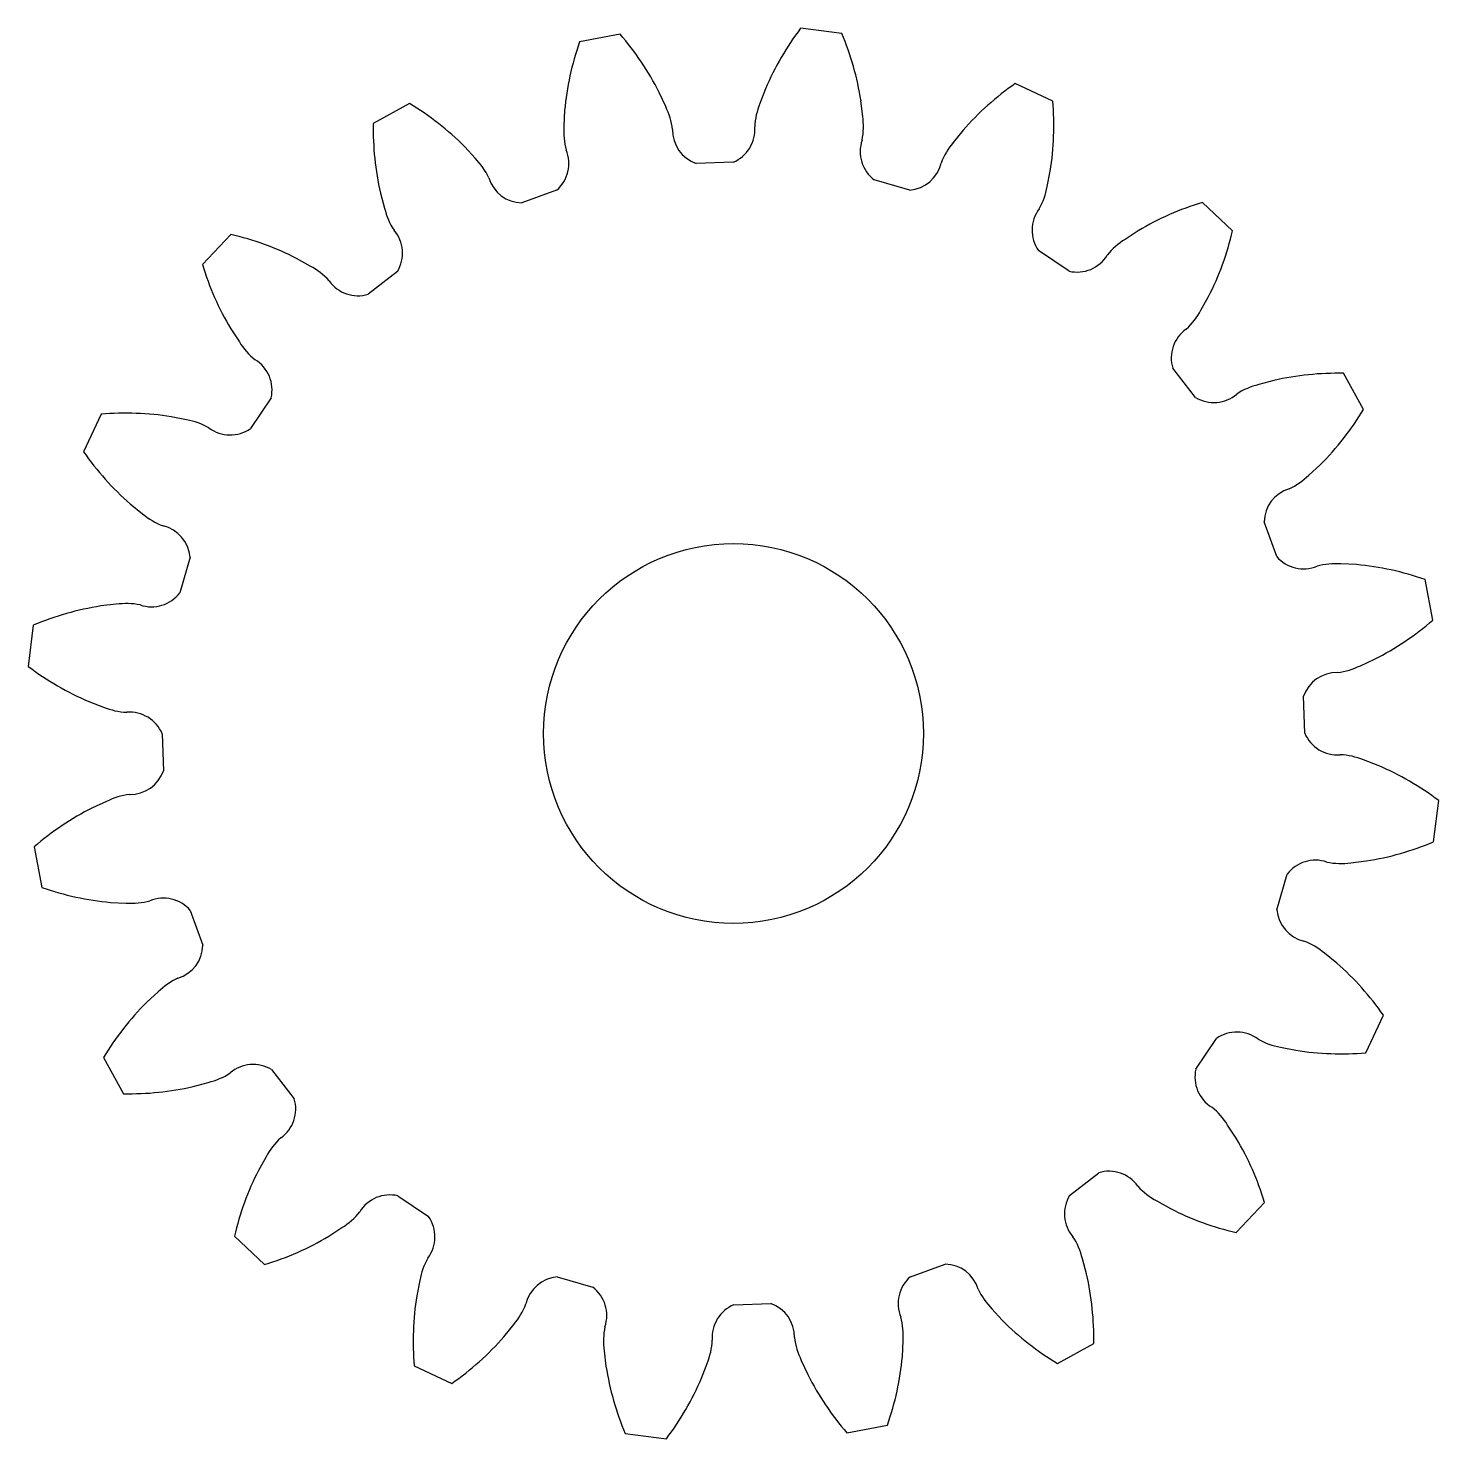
# Model space of a CAD drawing. Header units: inches. Extents: x 161 to 303, y 429 to 495.
# Drawn here: x 160.7 to 226, y 429.5 to 494.9 of the extents above; entities that cross this region are included whole.
import ezdxf

# ---------------------------------------------------------------- set-up
doc = ezdxf.new("R2010")
doc.units = ezdxf.units.IN
doc.header["$MEASUREMENT"] = 0

# ---------------------------------------------------------------- blocks, each defined once
blk = doc.blocks.new('block 2')
at = {"color": 7, "lineweight": 25, "true_color": 0xffffff}
blk.add_open_spline([(202.148, 462.174), (202.148, 467.036), (198.207, 470.978), (193.345, 470.978), (188.483, 470.978), (184.542, 467.036), (184.542, 462.174), (184.542, 457.312), (188.483, 453.371), (193.345, 453.371), (198.207, 453.371), (202.148, 457.312), (202.148, 462.174), (202.148, 462.174), (202.148, 462.174), (202.148, 462.174)], degree=3, knots=[0, 0, 0, 0, 1, 1, 1, 2, 2, 2, 3, 3, 3, 4, 4, 4, 5, 5, 5, 5], dxfattribs=at)
blk = doc.blocks.new('block 3')
at = {"color": 7, "lineweight": 25, "true_color": 0xffffff}
blk.add_lwpolyline([(201.512, 487.362), (199.868, 487.837)], dxfattribs=at)
blk = doc.blocks.new('block 4')
at = {"color": 7, "lineweight": 25, "true_color": 0xffffff}
blk.add_open_spline([(199.305, 489.673), (199.075, 489.004), (199.302, 488.262), (199.868, 487.837)], degree=3, dxfattribs=at)
blk = doc.blocks.new('block 5')
at = {"color": 7, "lineweight": 25, "true_color": 0xffffff}
blk.add_open_spline([(199.305, 489.673), (199.379, 490.038), (199.389, 490.412), (199.333, 490.78)], degree=3, dxfattribs=at)
blk = doc.blocks.new('block 6')
at = {"color": 7, "lineweight": 25, "true_color": 0xffffff}
blk.add_lwpolyline([(199.333, 490.78), (199.254, 491.5)], dxfattribs=at)
blk = doc.blocks.new('block 7')
at = {"color": 7, "lineweight": 25, "true_color": 0xffffff}
blk.add_open_spline([(199.255, 491.5), (199.083, 492.574), (198.784, 493.624), (198.362, 494.627)], degree=3, dxfattribs=at)
blk = doc.blocks.new('block 8')
at = {"color": 7, "lineweight": 25, "true_color": 0xffffff}
blk.add_lwpolyline([(198.362, 494.627), (196.458, 494.865)], dxfattribs=at)
blk = doc.blocks.new('block 9')
at = {"color": 7, "lineweight": 25, "true_color": 0xffffff}
blk.add_open_spline([(196.458, 494.865), (195.803, 493.996), (195.254, 493.052), (194.824, 492.053)], degree=3, dxfattribs=at)
blk = doc.blocks.new('block 10')
at = {"color": 7, "lineweight": 25, "true_color": 0xffffff}
blk.add_lwpolyline([(194.824, 492.053), (194.571, 491.374)], dxfattribs=at)
blk = doc.blocks.new('block 11')
at = {"color": 7, "lineweight": 25, "true_color": 0xffffff}
blk.add_open_spline([(194.571, 491.374), (194.427, 491.031), (194.344, 490.666), (194.327, 490.295)], degree=3, dxfattribs=at)
blk = doc.blocks.new('block 12')
at = {"color": 7, "lineweight": 25, "true_color": 0xffffff}
blk.add_open_spline([(193.329, 488.653), (193.982, 488.926), (194.385, 489.589), (194.327, 490.295)], degree=3, dxfattribs=at)
blk = doc.blocks.new('block 13')
at = {"color": 7, "lineweight": 25, "true_color": 0xffffff}
blk.add_lwpolyline([(193.329, 488.653), (191.619, 488.597)], dxfattribs=at)
blk = doc.blocks.new('block 14')
at = {"color": 7, "lineweight": 25, "true_color": 0xffffff}
blk.add_open_spline([(190.515, 490.169), (190.503, 489.461), (190.949, 488.827), (191.619, 488.597)], degree=3, dxfattribs=at)
blk = doc.blocks.new('block 15')
at = {"color": 7, "lineweight": 25, "true_color": 0xffffff}
blk.add_open_spline([(190.515, 490.169), (190.474, 490.539), (190.368, 490.898), (190.201, 491.23)], degree=3, dxfattribs=at)
blk = doc.blocks.new('block 16')
at = {"color": 7, "lineweight": 25, "true_color": 0xffffff}
blk.add_lwpolyline([(190.201, 491.23), (189.903, 491.891)], dxfattribs=at)
blk = doc.blocks.new('block 17')
at = {"color": 7, "lineweight": 25, "true_color": 0xffffff}
blk.add_open_spline([(189.903, 491.891), (189.408, 492.859), (188.799, 493.765), (188.088, 494.589)], degree=3, dxfattribs=at)
blk = doc.blocks.new('block 18')
at = {"color": 7, "lineweight": 25, "true_color": 0xffffff}
blk.add_lwpolyline([(188.088, 494.589), (186.204, 494.227)], dxfattribs=at)
blk = doc.blocks.new('block 19')
at = {"color": 7, "lineweight": 25, "true_color": 0xffffff}
blk.add_open_spline([(186.204, 494.227), (185.849, 493.198), (185.619, 492.131), (185.519, 491.047)], degree=3, dxfattribs=at)
blk = doc.blocks.new('block 20')
at = {"color": 7, "lineweight": 25, "true_color": 0xffffff}
blk.add_lwpolyline([(185.519, 491.047), (185.487, 490.324)], dxfattribs=at)
blk = doc.blocks.new('block 21')
at = {"color": 7, "lineweight": 25, "true_color": 0xffffff}
blk.add_open_spline([(185.487, 490.324), (185.457, 489.954), (185.491, 489.581), (185.589, 489.222)], degree=3, dxfattribs=at)
blk = doc.blocks.new('block 22')
at = {"color": 7, "lineweight": 25, "true_color": 0xffffff}
blk.add_open_spline([(185.147, 487.353), (185.684, 487.814), (185.862, 488.569), (185.589, 489.222)], degree=3, dxfattribs=at)
blk = doc.blocks.new('block 23')
at = {"color": 7, "lineweight": 25, "true_color": 0xffffff}
blk.add_lwpolyline([(185.147, 487.353), (183.538, 486.771)], dxfattribs=at)
blk = doc.blocks.new('block 24')
at = {"color": 7, "lineweight": 25, "true_color": 0xffffff}
blk.add_open_spline([(182.003, 487.924), (182.21, 487.248), (182.831, 486.782), (183.538, 486.771)], degree=3, dxfattribs=at)
blk = doc.blocks.new('block 25')
at = {"color": 7, "lineweight": 25, "true_color": 0xffffff}
blk.add_open_spline([(182.003, 487.924), (181.85, 488.263), (181.637, 488.572), (181.376, 488.836)], degree=3, dxfattribs=at)
blk = doc.blocks.new('block 26')
at = {"color": 7, "lineweight": 25, "true_color": 0xffffff}
blk.add_lwpolyline([(181.376, 488.836), (180.889, 489.373)], dxfattribs=at)
blk = doc.blocks.new('block 27')
at = {"color": 7, "lineweight": 25, "true_color": 0xffffff}
blk.add_open_spline([(180.889, 489.373), (180.119, 490.141), (179.259, 490.814), (178.329, 491.378)], degree=3, dxfattribs=at)
blk = doc.blocks.new('block 28')
at = {"color": 7, "lineweight": 25, "true_color": 0xffffff}
blk.add_lwpolyline([(178.329, 491.378), (176.648, 490.451)], dxfattribs=at)
blk = doc.blocks.new('block 29')
at = {"color": 7, "lineweight": 25, "true_color": 0xffffff}
blk.add_open_spline([(176.648, 490.451), (176.629, 489.363), (176.74, 488.277), (176.979, 487.216)], degree=3, dxfattribs=at)
blk = doc.blocks.new('block 30')
at = {"color": 7, "lineweight": 25, "true_color": 0xffffff}
blk.add_lwpolyline([(176.979, 487.216), (177.173, 486.518)], dxfattribs=at)
blk = doc.blocks.new('block 31')
at = {"color": 7, "lineweight": 25, "true_color": 0xffffff}
blk.add_open_spline([(177.173, 486.518), (177.258, 486.156), (177.406, 485.812), (177.61, 485.501)], degree=3, dxfattribs=at)
blk = doc.blocks.new('block 32')
at = {"color": 7, "lineweight": 25, "true_color": 0xffffff}
blk.add_open_spline([(177.768, 483.587), (178.136, 484.192), (178.072, 484.965), (177.61, 485.501)], degree=3, dxfattribs=at)
blk = doc.blocks.new('block 33')
at = {"color": 7, "lineweight": 25, "true_color": 0xffffff}
blk.add_lwpolyline([(177.768, 483.587), (176.417, 482.536)], dxfattribs=at)
blk = doc.blocks.new('block 34')
at = {"color": 7, "lineweight": 25, "true_color": 0xffffff}
blk.add_open_spline([(174.601, 483.159), (175.007, 482.58), (175.741, 482.328), (176.417, 482.536)], degree=3, dxfattribs=at)
blk = doc.blocks.new('block 35')
at = {"color": 7, "lineweight": 25, "true_color": 0xffffff}
blk.add_open_spline([(174.601, 483.159), (174.35, 483.434), (174.052, 483.662), (173.723, 483.833)], degree=3, dxfattribs=at)
blk = doc.blocks.new('block 36')
at = {"color": 7, "lineweight": 25, "true_color": 0xffffff}
blk.add_lwpolyline([(173.723, 483.833), (173.094, 484.192)], dxfattribs=at)
blk = doc.blocks.new('block 37')
at = {"color": 7, "lineweight": 25, "true_color": 0xffffff}
blk.add_open_spline([(173.094, 484.192), (172.124, 484.685), (171.099, 485.06), (170.04, 485.309)], degree=3, dxfattribs=at)
blk = doc.blocks.new('block 38')
at = {"color": 7, "lineweight": 25, "true_color": 0xffffff}
blk.add_lwpolyline([(170.04, 485.309), (168.728, 483.907)], dxfattribs=at)
blk = doc.blocks.new('block 39')
at = {"color": 7, "lineweight": 25, "true_color": 0xffffff}
blk.add_open_spline([(168.728, 483.907), (169.045, 482.867), (169.487, 481.868), (170.042, 480.933)], degree=3, dxfattribs=at)
blk = doc.blocks.new('block 40')
at = {"color": 7, "lineweight": 25, "true_color": 0xffffff}
blk.add_lwpolyline([(170.042, 480.933), (170.442, 480.329)], dxfattribs=at)
blk = doc.blocks.new('block 41')
at = {"color": 7, "lineweight": 25, "true_color": 0xffffff}
blk.add_open_spline([(170.442, 480.329), (170.635, 480.012), (170.882, 479.73), (171.172, 479.498)], degree=3, dxfattribs=at)
blk = doc.blocks.new('block 42')
at = {"color": 7, "lineweight": 25, "true_color": 0xffffff}
blk.add_open_spline([(171.914, 477.725), (172.077, 478.414), (171.777, 479.13), (171.172, 479.498)], degree=3, dxfattribs=at)
blk = doc.blocks.new('block 43')
at = {"color": 7, "lineweight": 25, "true_color": 0xffffff}
blk.add_lwpolyline([(171.914, 477.725), (170.954, 476.309)], dxfattribs=at)
blk = doc.blocks.new('block 44')
at = {"color": 7, "lineweight": 25, "true_color": 0xffffff}
blk.add_open_spline([(169.033, 476.34), (169.599, 475.915), (170.375, 475.902), (170.954, 476.309)], degree=3, dxfattribs=at)
blk = doc.blocks.new('block 45')
at = {"color": 7, "lineweight": 25, "true_color": 0xffffff}
blk.add_open_spline([(169.033, 476.34), (168.71, 476.523), (168.357, 476.648), (167.99, 476.709)], degree=3, dxfattribs=at)
blk = doc.blocks.new('block 46')
at = {"color": 7, "lineweight": 25, "true_color": 0xffffff}
blk.add_lwpolyline([(167.99, 476.709), (167.281, 476.857)], dxfattribs=at)
blk = doc.blocks.new('block 47')
at = {"color": 7, "lineweight": 25, "true_color": 0xffffff}
blk.add_open_spline([(167.281, 476.857), (166.206, 477.025), (165.115, 477.065), (164.031, 476.975)], degree=3, dxfattribs=at)
blk = doc.blocks.new('block 48')
at = {"color": 7, "lineweight": 25, "true_color": 0xffffff}
blk.add_lwpolyline([(164.031, 476.975), (163.216, 475.236)], dxfattribs=at)
blk = doc.blocks.new('block 49')
at = {"color": 7, "lineweight": 25, "true_color": 0xffffff}
blk.add_open_spline([(163.216, 475.236), (163.84, 474.345), (164.568, 473.532), (165.386, 472.814)], degree=3, dxfattribs=at)
blk = doc.blocks.new('block 50')
at = {"color": 7, "lineweight": 25, "true_color": 0xffffff}
blk.add_lwpolyline([(165.386, 472.814), (165.953, 472.363)], dxfattribs=at)
blk = doc.blocks.new('block 51')
at = {"color": 7, "lineweight": 25, "true_color": 0xffffff}
blk.add_open_spline([(165.953, 472.363), (166.235, 472.121), (166.557, 471.93), (166.904, 471.798)], degree=3, dxfattribs=at)
blk = doc.blocks.new('block 52')
at = {"color": 7, "lineweight": 25, "true_color": 0xffffff}
blk.add_open_spline([(168.157, 470.341), (168.099, 471.047), (167.593, 471.635), (166.904, 471.798)], degree=3, dxfattribs=at)
blk = doc.blocks.new('block 53')
at = {"color": 7, "lineweight": 25, "true_color": 0xffffff}
blk.add_lwpolyline([(168.157, 470.341), (167.682, 468.698)], dxfattribs=at)
blk = doc.blocks.new('block 54')
at = {"color": 7, "lineweight": 25, "true_color": 0xffffff}
blk.add_open_spline([(165.846, 468.134), (166.515, 467.904), (167.257, 468.132), (167.682, 468.698)], degree=3, dxfattribs=at)
blk = doc.blocks.new('block 55')
at = {"color": 7, "lineweight": 25, "true_color": 0xffffff}
blk.add_open_spline([(165.846, 468.134), (165.481, 468.208), (165.107, 468.218), (164.739, 468.163)], degree=3, dxfattribs=at)
blk = doc.blocks.new('block 56')
at = {"color": 7, "lineweight": 25, "true_color": 0xffffff}
blk.add_lwpolyline([(164.739, 468.163), (164.02, 468.084)], dxfattribs=at)
blk = doc.blocks.new('block 57')
at = {"color": 7, "lineweight": 25, "true_color": 0xffffff}
blk.add_open_spline([(164.02, 468.084), (162.945, 467.913), (161.896, 467.613), (160.892, 467.191)], degree=3, dxfattribs=at)
blk = doc.blocks.new('block 58')
at = {"color": 7, "lineweight": 25, "true_color": 0xffffff}
blk.add_lwpolyline([(160.892, 467.191), (160.655, 465.287)], dxfattribs=at)
blk = doc.blocks.new('block 59')
at = {"color": 7, "lineweight": 25, "true_color": 0xffffff}
blk.add_open_spline([(160.655, 465.287), (161.523, 464.632), (162.467, 464.083), (163.466, 463.653)], degree=3, dxfattribs=at)
blk = doc.blocks.new('block 60')
at = {"color": 7, "lineweight": 25, "true_color": 0xffffff}
blk.add_lwpolyline([(163.466, 463.653), (164.145, 463.4)], dxfattribs=at)
blk = doc.blocks.new('block 61')
at = {"color": 7, "lineweight": 25, "true_color": 0xffffff}
blk.add_open_spline([(164.145, 463.4), (164.488, 463.256), (164.853, 463.173), (165.225, 463.156)], degree=3, dxfattribs=at)
blk = doc.blocks.new('block 62')
at = {"color": 7, "lineweight": 25, "true_color": 0xffffff}
blk.add_open_spline([(166.866, 462.158), (166.593, 462.812), (165.93, 463.214), (165.225, 463.156)], degree=3, dxfattribs=at)
blk = doc.blocks.new('block 63')
at = {"color": 7, "lineweight": 25, "true_color": 0xffffff}
blk.add_lwpolyline([(166.866, 462.158), (166.922, 460.448)], dxfattribs=at)
blk = doc.blocks.new('block 64')
at = {"color": 7, "lineweight": 25, "true_color": 0xffffff}
blk.add_open_spline([(165.35, 459.344), (166.058, 459.333), (166.692, 459.778), (166.922, 460.448)], degree=3, dxfattribs=at)
blk = doc.blocks.new('block 65')
at = {"color": 7, "lineweight": 25, "true_color": 0xffffff}
blk.add_open_spline([(165.35, 459.344), (164.98, 459.303), (164.622, 459.196), (164.289, 459.03)], degree=3, dxfattribs=at)
blk = doc.blocks.new('block 66')
at = {"color": 7, "lineweight": 25, "true_color": 0xffffff}
blk.add_lwpolyline([(164.289, 459.03), (163.628, 458.732)], dxfattribs=at)
blk = doc.blocks.new('block 67')
at = {"color": 7, "lineweight": 25, "true_color": 0xffffff}
blk.add_open_spline([(163.628, 458.732), (162.66, 458.238), (161.754, 457.628), (160.93, 456.917)], degree=3, dxfattribs=at)
blk = doc.blocks.new('block 68')
at = {"color": 7, "lineweight": 25, "true_color": 0xffffff}
blk.add_lwpolyline([(160.93, 456.917), (161.292, 455.033)], dxfattribs=at)
blk = doc.blocks.new('block 69')
at = {"color": 7, "lineweight": 25, "true_color": 0xffffff}
blk.add_open_spline([(161.292, 455.033), (162.321, 454.678), (163.389, 454.448), (164.472, 454.348)], degree=3, dxfattribs=at)
blk = doc.blocks.new('block 70')
at = {"color": 7, "lineweight": 25, "true_color": 0xffffff}
blk.add_lwpolyline([(164.472, 454.348), (165.195, 454.317)], dxfattribs=at)
blk = doc.blocks.new('block 71')
at = {"color": 7, "lineweight": 25, "true_color": 0xffffff}
blk.add_open_spline([(165.195, 454.317), (165.566, 454.286), (165.938, 454.32), (166.297, 454.418)], degree=3, dxfattribs=at)
blk = doc.blocks.new('block 72')
at = {"color": 7, "lineweight": 25, "true_color": 0xffffff}
blk.add_open_spline([(168.167, 453.977), (167.705, 454.513), (166.95, 454.692), (166.297, 454.418)], degree=3, dxfattribs=at)
blk = doc.blocks.new('block 73')
at = {"color": 7, "lineweight": 25, "true_color": 0xffffff}
blk.add_lwpolyline([(168.167, 453.977), (168.749, 452.368)], dxfattribs=at)
blk = doc.blocks.new('block 74')
at = {"color": 7, "lineweight": 25, "true_color": 0xffffff}
blk.add_open_spline([(167.595, 450.832), (168.271, 451.04), (168.737, 451.66), (168.749, 452.368)], degree=3, dxfattribs=at)
blk = doc.blocks.new('block 75')
at = {"color": 7, "lineweight": 25, "true_color": 0xffffff}
blk.add_open_spline([(167.595, 450.832), (167.256, 450.678), (166.947, 450.466), (166.683, 450.205)], degree=3, dxfattribs=at)
blk = doc.blocks.new('block 76')
at = {"color": 7, "lineweight": 25, "true_color": 0xffffff}
blk.add_lwpolyline([(166.683, 450.205), (166.146, 449.718)], dxfattribs=at)
blk = doc.blocks.new('block 77')
at = {"color": 7, "lineweight": 25, "true_color": 0xffffff}
blk.add_open_spline([(166.146, 449.718), (165.378, 448.948), (164.705, 448.088), (164.141, 447.158)], degree=3, dxfattribs=at)
blk = doc.blocks.new('block 78')
at = {"color": 7, "lineweight": 25, "true_color": 0xffffff}
blk.add_lwpolyline([(164.141, 447.158), (165.068, 445.478)], dxfattribs=at)
blk = doc.blocks.new('block 79')
at = {"color": 7, "lineweight": 25, "true_color": 0xffffff}
blk.add_open_spline([(165.068, 445.478), (166.156, 445.458), (167.242, 445.569), (168.303, 445.809)], degree=3, dxfattribs=at)
blk = doc.blocks.new('block 80')
at = {"color": 7, "lineweight": 25, "true_color": 0xffffff}
blk.add_lwpolyline([(168.303, 445.809), (169.001, 446.002)], dxfattribs=at)
blk = doc.blocks.new('block 81')
at = {"color": 7, "lineweight": 25, "true_color": 0xffffff}
blk.add_open_spline([(169.001, 446.002), (169.363, 446.087), (169.707, 446.235), (170.018, 446.44)], degree=3, dxfattribs=at)
blk = doc.blocks.new('block 82')
at = {"color": 7, "lineweight": 25, "true_color": 0xffffff}
blk.add_open_spline([(171.932, 446.597), (171.328, 446.965), (170.555, 446.901), (170.018, 446.44)], degree=3, dxfattribs=at)
blk = doc.blocks.new('block 83')
at = {"color": 7, "lineweight": 25, "true_color": 0xffffff}
blk.add_lwpolyline([(171.932, 446.597), (172.983, 445.247)], dxfattribs=at)
blk = doc.blocks.new('block 84')
at = {"color": 7, "lineweight": 25, "true_color": 0xffffff}
blk.add_open_spline([(172.36, 443.43), (172.939, 443.836), (173.191, 444.57), (172.983, 445.247)], degree=3, dxfattribs=at)
blk = doc.blocks.new('block 85')
at = {"color": 7, "lineweight": 25, "true_color": 0xffffff}
blk.add_open_spline([(172.36, 443.43), (172.086, 443.178), (171.858, 442.881), (171.686, 442.552)], degree=3, dxfattribs=at)
blk = doc.blocks.new('block 86')
at = {"color": 7, "lineweight": 25, "true_color": 0xffffff}
blk.add_lwpolyline([(171.686, 442.552), (171.327, 441.923)], dxfattribs=at)
blk = doc.blocks.new('block 87')
at = {"color": 7, "lineweight": 25, "true_color": 0xffffff}
blk.add_open_spline([(171.327, 441.923), (170.834, 440.953), (170.459, 439.928), (170.21, 438.869)], degree=3, dxfattribs=at)
blk = doc.blocks.new('block 88')
at = {"color": 7, "lineweight": 25, "true_color": 0xffffff}
blk.add_lwpolyline([(170.21, 438.869), (171.612, 437.557)], dxfattribs=at)
blk = doc.blocks.new('block 89')
at = {"color": 7, "lineweight": 25, "true_color": 0xffffff}
blk.add_open_spline([(171.612, 437.557), (172.652, 437.875), (173.651, 438.316), (174.586, 438.872)], degree=3, dxfattribs=at)
blk = doc.blocks.new('block 90')
at = {"color": 7, "lineweight": 25, "true_color": 0xffffff}
blk.add_lwpolyline([(174.586, 438.872), (175.19, 439.271)], dxfattribs=at)
blk = doc.blocks.new('block 91')
at = {"color": 7, "lineweight": 25, "true_color": 0xffffff}
blk.add_open_spline([(175.19, 439.271), (175.508, 439.464), (175.789, 439.711), (176.021, 440.001)], degree=3, dxfattribs=at)
blk = doc.blocks.new('block 92')
at = {"color": 7, "lineweight": 25, "true_color": 0xffffff}
blk.add_open_spline([(177.794, 440.743), (177.105, 440.906), (176.39, 440.606), (176.021, 440.001)], degree=3, dxfattribs=at)
blk = doc.blocks.new('block 93')
at = {"color": 7, "lineweight": 25, "true_color": 0xffffff}
blk.add_lwpolyline([(177.794, 440.743), (179.21, 439.783)], dxfattribs=at)
blk = doc.blocks.new('block 94')
at = {"color": 7, "lineweight": 25, "true_color": 0xffffff}
blk.add_open_spline([(179.179, 437.862), (179.604, 438.428), (179.617, 439.204), (179.21, 439.783)], degree=3, dxfattribs=at)
blk = doc.blocks.new('block 95')
at = {"color": 7, "lineweight": 25, "true_color": 0xffffff}
blk.add_open_spline([(179.179, 437.862), (178.996, 437.539), (178.871, 437.186), (178.81, 436.819)], degree=3, dxfattribs=at)
blk = doc.blocks.new('block 96')
at = {"color": 7, "lineweight": 25, "true_color": 0xffffff}
blk.add_lwpolyline([(178.81, 436.819), (178.663, 436.11)], dxfattribs=at)
blk = doc.blocks.new('block 97')
at = {"color": 7, "lineweight": 25, "true_color": 0xffffff}
blk.add_open_spline([(178.663, 436.11), (178.494, 435.036), (178.454, 433.944), (178.545, 432.86)], degree=3, dxfattribs=at)
blk = doc.blocks.new('block 98')
at = {"color": 7, "lineweight": 25, "true_color": 0xffffff}
blk.add_lwpolyline([(178.545, 432.86), (180.283, 432.046)], dxfattribs=at)
blk = doc.blocks.new('block 99')
at = {"color": 7, "lineweight": 25, "true_color": 0xffffff}
blk.add_open_spline([(180.283, 432.046), (181.174, 432.669), (181.987, 433.398), (182.705, 434.215)], degree=3, dxfattribs=at)
blk = doc.blocks.new('block 100')
at = {"color": 7, "lineweight": 25, "true_color": 0xffffff}
blk.add_lwpolyline([(182.705, 434.215), (183.156, 434.782)], dxfattribs=at)
blk = doc.blocks.new('block 101')
at = {"color": 7, "lineweight": 25, "true_color": 0xffffff}
blk.add_open_spline([(183.156, 434.782), (183.398, 435.064), (183.589, 435.386), (183.721, 435.733)], degree=3, dxfattribs=at)
blk = doc.blocks.new('block 102')
at = {"color": 7, "lineweight": 25, "true_color": 0xffffff}
blk.add_open_spline([(185.178, 436.986), (184.472, 436.928), (183.884, 436.422), (183.721, 435.733)], degree=3, dxfattribs=at)
blk = doc.blocks.new('block 103')
at = {"color": 7, "lineweight": 25, "true_color": 0xffffff}
blk.add_lwpolyline([(185.178, 436.986), (186.821, 436.511)], dxfattribs=at)
blk = doc.blocks.new('block 104')
at = {"color": 7, "lineweight": 25, "true_color": 0xffffff}
blk.add_open_spline([(187.385, 434.675), (187.615, 435.345), (187.387, 436.086), (186.821, 436.511)], degree=3, dxfattribs=at)
blk = doc.blocks.new('block 105')
at = {"color": 7, "lineweight": 25, "true_color": 0xffffff}
blk.add_open_spline([(187.385, 434.675), (187.311, 434.311), (187.301, 433.936), (187.356, 433.568)], degree=3, dxfattribs=at)
blk = doc.blocks.new('block 106')
at = {"color": 7, "lineweight": 25, "true_color": 0xffffff}
blk.add_lwpolyline([(187.356, 433.568), (187.435, 432.849)], dxfattribs=at)
blk = doc.blocks.new('block 107')
at = {"color": 7, "lineweight": 25, "true_color": 0xffffff}
blk.add_open_spline([(187.435, 432.849), (187.606, 431.774), (187.906, 430.725), (188.328, 429.722)], degree=3, dxfattribs=at)
blk = doc.blocks.new('block 108')
at = {"color": 7, "lineweight": 25, "true_color": 0xffffff}
blk.add_lwpolyline([(188.328, 429.722), (190.232, 429.484)], dxfattribs=at)
blk = doc.blocks.new('block 109')
at = {"color": 7, "lineweight": 25, "true_color": 0xffffff}
blk.add_open_spline([(190.232, 429.484), (190.887, 430.353), (191.436, 431.296), (191.866, 432.296)], degree=3, dxfattribs=at)
blk = doc.blocks.new('block 110')
at = {"color": 7, "lineweight": 25, "true_color": 0xffffff}
blk.add_lwpolyline([(191.866, 432.296), (192.119, 432.974)], dxfattribs=at)
blk = doc.blocks.new('block 111')
at = {"color": 7, "lineweight": 25, "true_color": 0xffffff}
blk.add_open_spline([(192.119, 432.974), (192.264, 433.317), (192.346, 433.682), (192.363, 434.054)], degree=3, dxfattribs=at)
blk = doc.blocks.new('block 112')
at = {"color": 7, "lineweight": 25, "true_color": 0xffffff}
blk.add_open_spline([(193.361, 435.695), (192.708, 435.422), (192.305, 434.759), (192.363, 434.054)], degree=3, dxfattribs=at)
blk = doc.blocks.new('block 113')
at = {"color": 7, "lineweight": 25, "true_color": 0xffffff}
blk.add_lwpolyline([(193.361, 435.695), (195.071, 435.751)], dxfattribs=at)
blk = doc.blocks.new('block 114')
at = {"color": 7, "lineweight": 25, "true_color": 0xffffff}
blk.add_open_spline([(196.175, 434.179), (196.186, 434.887), (195.741, 435.522), (195.071, 435.751)], degree=3, dxfattribs=at)
blk = doc.blocks.new('block 115')
at = {"color": 7, "lineweight": 25, "true_color": 0xffffff}
blk.add_open_spline([(196.175, 434.179), (196.217, 433.81), (196.324, 433.451), (196.489, 433.118)], degree=3, dxfattribs=at)
blk = doc.blocks.new('block 116')
at = {"color": 7, "lineweight": 25, "true_color": 0xffffff}
blk.add_lwpolyline([(196.489, 433.118), (196.787, 432.458)], dxfattribs=at)
blk = doc.blocks.new('block 117')
at = {"color": 7, "lineweight": 25, "true_color": 0xffffff}
blk.add_open_spline([(196.787, 432.458), (197.282, 431.489), (197.891, 430.583), (198.602, 429.759)], degree=3, dxfattribs=at)
blk = doc.blocks.new('block 118')
at = {"color": 7, "lineweight": 25, "true_color": 0xffffff}
blk.add_lwpolyline([(198.602, 429.759), (200.486, 430.122)], dxfattribs=at)
blk = doc.blocks.new('block 119')
at = {"color": 7, "lineweight": 25, "true_color": 0xffffff}
blk.add_open_spline([(200.486, 430.122), (200.841, 431.15), (201.071, 432.218), (201.171, 433.301)], degree=3, dxfattribs=at)
blk = doc.blocks.new('block 120')
at = {"color": 7, "lineweight": 25, "true_color": 0xffffff}
blk.add_lwpolyline([(201.171, 433.301), (201.203, 434.024)], dxfattribs=at)
blk = doc.blocks.new('block 121')
at = {"color": 7, "lineweight": 25, "true_color": 0xffffff}
blk.add_open_spline([(201.203, 434.024), (201.233, 434.395), (201.199, 434.768), (201.101, 435.126)], degree=3, dxfattribs=at)
blk = doc.blocks.new('block 122')
at = {"color": 7, "lineweight": 25, "true_color": 0xffffff}
blk.add_open_spline([(201.542, 436.996), (201.006, 436.534), (200.828, 435.78), (201.101, 435.126)], degree=3, dxfattribs=at)
blk = doc.blocks.new('block 123')
at = {"color": 7, "lineweight": 25, "true_color": 0xffffff}
blk.add_lwpolyline([(201.542, 436.996), (203.151, 437.578)], dxfattribs=at)
blk = doc.blocks.new('block 124')
at = {"color": 7, "lineweight": 25, "true_color": 0xffffff}
blk.add_open_spline([(204.687, 436.424), (204.479, 437.101), (203.859, 437.566), (203.151, 437.578)], degree=3, dxfattribs=at)
blk = doc.blocks.new('block 125')
at = {"color": 7, "lineweight": 25, "true_color": 0xffffff}
blk.add_open_spline([(204.687, 436.424), (204.841, 436.085), (205.053, 435.777), (205.314, 435.512)], degree=3, dxfattribs=at)
blk = doc.blocks.new('block 126')
at = {"color": 7, "lineweight": 25, "true_color": 0xffffff}
blk.add_lwpolyline([(205.314, 435.512), (205.801, 434.976)], dxfattribs=at)
blk = doc.blocks.new('block 127')
at = {"color": 7, "lineweight": 25, "true_color": 0xffffff}
blk.add_open_spline([(205.801, 434.976), (206.571, 434.208), (207.431, 433.534), (208.361, 432.97)], degree=3, dxfattribs=at)
blk = doc.blocks.new('block 128')
at = {"color": 7, "lineweight": 25, "true_color": 0xffffff}
blk.add_lwpolyline([(208.361, 432.97), (210.042, 433.897)], dxfattribs=at)
blk = doc.blocks.new('block 129')
at = {"color": 7, "lineweight": 25, "true_color": 0xffffff}
blk.add_open_spline([(210.042, 433.897), (210.061, 434.985), (209.95, 436.071), (209.71, 437.133)], degree=3, dxfattribs=at)
blk = doc.blocks.new('block 130')
at = {"color": 7, "lineweight": 25, "true_color": 0xffffff}
blk.add_lwpolyline([(209.71, 437.133), (209.517, 437.831)], dxfattribs=at)
blk = doc.blocks.new('block 131')
at = {"color": 7, "lineweight": 25, "true_color": 0xffffff}
blk.add_open_spline([(209.517, 437.831), (209.432, 438.192), (209.284, 438.537), (209.079, 438.847)], degree=3, dxfattribs=at)
blk = doc.blocks.new('block 132')
at = {"color": 7, "lineweight": 25, "true_color": 0xffffff}
blk.add_open_spline([(208.922, 440.762), (208.554, 440.157), (208.618, 439.384), (209.079, 438.847)], degree=3, dxfattribs=at)
blk = doc.blocks.new('block 133')
at = {"color": 7, "lineweight": 25, "true_color": 0xffffff}
blk.add_lwpolyline([(208.922, 440.762), (210.272, 441.812)], dxfattribs=at)
blk = doc.blocks.new('block 134')
at = {"color": 7, "lineweight": 25, "true_color": 0xffffff}
blk.add_open_spline([(212.089, 441.189), (211.683, 441.769), (210.949, 442.02), (210.272, 441.812)], degree=3, dxfattribs=at)
blk = doc.blocks.new('block 135')
at = {"color": 7, "lineweight": 25, "true_color": 0xffffff}
blk.add_open_spline([(212.089, 441.189), (212.34, 440.915), (212.638, 440.687), (212.967, 440.515)], degree=3, dxfattribs=at)
blk = doc.blocks.new('block 136')
at = {"color": 7, "lineweight": 25, "true_color": 0xffffff}
blk.add_lwpolyline([(212.967, 440.515), (213.596, 440.156)], dxfattribs=at)
blk = doc.blocks.new('block 137')
at = {"color": 7, "lineweight": 25, "true_color": 0xffffff}
blk.add_open_spline([(213.596, 440.156), (214.566, 439.663), (215.591, 439.289), (216.65, 439.04)], degree=3, dxfattribs=at)
blk = doc.blocks.new('block 138')
at = {"color": 7, "lineweight": 25, "true_color": 0xffffff}
blk.add_lwpolyline([(216.65, 439.04), (217.962, 440.441)], dxfattribs=at)
blk = doc.blocks.new('block 139')
at = {"color": 7, "lineweight": 25, "true_color": 0xffffff}
blk.add_open_spline([(217.962, 440.441), (217.645, 441.481), (217.203, 442.48), (216.647, 443.416)], degree=3, dxfattribs=at)
blk = doc.blocks.new('block 140')
at = {"color": 7, "lineweight": 25, "true_color": 0xffffff}
blk.add_lwpolyline([(216.647, 443.416), (216.248, 444.019)], dxfattribs=at)
blk = doc.blocks.new('block 141')
at = {"color": 7, "lineweight": 25, "true_color": 0xffffff}
blk.add_open_spline([(216.248, 444.019), (216.055, 444.337), (215.808, 444.619), (215.518, 444.851)], degree=3, dxfattribs=at)
blk = doc.blocks.new('block 142')
at = {"color": 7, "lineweight": 25, "true_color": 0xffffff}
blk.add_open_spline([(214.776, 446.623), (214.613, 445.934), (214.913, 445.219), (215.518, 444.851)], degree=3, dxfattribs=at)
blk = doc.blocks.new('block 143')
at = {"color": 7, "lineweight": 25, "true_color": 0xffffff}
blk.add_lwpolyline([(214.776, 446.623), (215.736, 448.04)], dxfattribs=at)
blk = doc.blocks.new('block 144')
at = {"color": 7, "lineweight": 25, "true_color": 0xffffff}
blk.add_open_spline([(217.657, 448.009), (217.091, 448.434), (216.315, 448.446), (215.736, 448.04)], degree=3, dxfattribs=at)
blk = doc.blocks.new('block 145')
at = {"color": 7, "lineweight": 25, "true_color": 0xffffff}
blk.add_open_spline([(217.657, 448.009), (217.98, 447.825), (218.333, 447.7), (218.7, 447.639)], degree=3, dxfattribs=at)
blk = doc.blocks.new('block 146')
at = {"color": 7, "lineweight": 25, "true_color": 0xffffff}
blk.add_lwpolyline([(218.7, 447.639), (219.409, 447.492)], dxfattribs=at)
blk = doc.blocks.new('block 147')
at = {"color": 7, "lineweight": 25, "true_color": 0xffffff}
blk.add_open_spline([(219.409, 447.492), (220.483, 447.323), (221.575, 447.283), (222.659, 447.374)], degree=3, dxfattribs=at)
blk = doc.blocks.new('block 148')
at = {"color": 7, "lineweight": 25, "true_color": 0xffffff}
blk.add_lwpolyline([(222.659, 447.374), (223.474, 449.112)], dxfattribs=at)
blk = doc.blocks.new('block 149')
at = {"color": 7, "lineweight": 25, "true_color": 0xffffff}
blk.add_open_spline([(223.474, 449.112), (222.85, 450.003), (222.121, 450.816), (221.304, 451.535)], degree=3, dxfattribs=at)
blk = doc.blocks.new('block 150')
at = {"color": 7, "lineweight": 25, "true_color": 0xffffff}
blk.add_lwpolyline([(221.304, 451.535), (220.737, 451.985)], dxfattribs=at)
blk = doc.blocks.new('block 151')
at = {"color": 7, "lineweight": 25, "true_color": 0xffffff}
blk.add_open_spline([(220.737, 451.985), (220.456, 452.228), (220.133, 452.419), (219.786, 452.551)], degree=3, dxfattribs=at)
blk = doc.blocks.new('block 152')
at = {"color": 7, "lineweight": 25, "true_color": 0xffffff}
blk.add_open_spline([(218.533, 454.007), (218.591, 453.301), (219.097, 452.713), (219.786, 452.551)], degree=3, dxfattribs=at)
blk = doc.blocks.new('block 153')
at = {"color": 7, "lineweight": 25, "true_color": 0xffffff}
blk.add_lwpolyline([(218.533, 454.007), (219.008, 455.651)], dxfattribs=at)
blk = doc.blocks.new('block 154')
at = {"color": 7, "lineweight": 25, "true_color": 0xffffff}
blk.add_open_spline([(220.844, 456.215), (220.174, 456.444), (219.433, 456.217), (219.008, 455.651)], degree=3, dxfattribs=at)
blk = doc.blocks.new('block 155')
at = {"color": 7, "lineweight": 25, "true_color": 0xffffff}
blk.add_open_spline([(220.844, 456.215), (221.208, 456.14), (221.583, 456.13), (221.951, 456.186)], degree=3, dxfattribs=at)
blk = doc.blocks.new('block 156')
at = {"color": 7, "lineweight": 25, "true_color": 0xffffff}
blk.add_lwpolyline([(221.951, 456.186), (222.67, 456.265)], dxfattribs=at)
blk = doc.blocks.new('block 157')
at = {"color": 7, "lineweight": 25, "true_color": 0xffffff}
blk.add_open_spline([(222.67, 456.265), (223.745, 456.436), (224.794, 456.735), (225.797, 457.157)], degree=3, dxfattribs=at)
blk = doc.blocks.new('block 158')
at = {"color": 7, "lineweight": 25, "true_color": 0xffffff}
blk.add_lwpolyline([(225.797, 457.157), (226.035, 459.062)], dxfattribs=at)
blk = doc.blocks.new('block 159')
at = {"color": 7, "lineweight": 25, "true_color": 0xffffff}
blk.add_open_spline([(226.035, 459.062), (225.167, 459.716), (224.223, 460.265), (223.223, 460.695)], degree=3, dxfattribs=at)
blk = doc.blocks.new('block 160')
at = {"color": 7, "lineweight": 25, "true_color": 0xffffff}
blk.add_lwpolyline([(223.223, 460.695), (222.545, 460.948)], dxfattribs=at)
blk = doc.blocks.new('block 161')
at = {"color": 7, "lineweight": 25, "true_color": 0xffffff}
blk.add_open_spline([(222.545, 460.948), (222.202, 461.092), (221.837, 461.175), (221.465, 461.192)], degree=3, dxfattribs=at)
blk = doc.blocks.new('block 162')
at = {"color": 7, "lineweight": 25, "true_color": 0xffffff}
blk.add_open_spline([(219.824, 462.19), (220.097, 461.537), (220.76, 461.134), (221.465, 461.192)], degree=3, dxfattribs=at)
blk = doc.blocks.new('block 163')
at = {"color": 7, "lineweight": 25, "true_color": 0xffffff}
blk.add_lwpolyline([(219.824, 462.19), (219.768, 463.9)], dxfattribs=at)
blk = doc.blocks.new('block 164')
at = {"color": 7, "lineweight": 25, "true_color": 0xffffff}
blk.add_open_spline([(221.34, 465.004), (220.632, 465.016), (219.997, 464.57), (219.768, 463.9)], degree=3, dxfattribs=at)
blk = doc.blocks.new('block 165')
at = {"color": 7, "lineweight": 25, "true_color": 0xffffff}
blk.add_open_spline([(221.34, 465.004), (221.709, 465.046), (222.068, 465.153), (222.401, 465.318)], degree=3, dxfattribs=at)
blk = doc.blocks.new('block 166')
at = {"color": 7, "lineweight": 25, "true_color": 0xffffff}
blk.add_lwpolyline([(222.401, 465.318), (223.062, 465.616)], dxfattribs=at)
blk = doc.blocks.new('block 167')
at = {"color": 7, "lineweight": 25, "true_color": 0xffffff}
blk.add_open_spline([(223.062, 465.616), (224.03, 466.111), (224.936, 466.72), (225.76, 467.431)], degree=3, dxfattribs=at)
blk = doc.blocks.new('block 168')
at = {"color": 7, "lineweight": 25, "true_color": 0xffffff}
blk.add_lwpolyline([(225.76, 467.431), (225.397, 469.315)], dxfattribs=at)
blk = doc.blocks.new('block 169')
at = {"color": 7, "lineweight": 25, "true_color": 0xffffff}
blk.add_open_spline([(225.397, 469.315), (224.369, 469.67), (223.301, 469.9), (222.218, 470)], degree=3, dxfattribs=at)
blk = doc.blocks.new('block 170')
at = {"color": 7, "lineweight": 25, "true_color": 0xffffff}
blk.add_lwpolyline([(222.218, 470), (221.495, 470.032)], dxfattribs=at)
blk = doc.blocks.new('block 171')
at = {"color": 7, "lineweight": 25, "true_color": 0xffffff}
blk.add_open_spline([(221.495, 470.032), (221.124, 470.062), (220.751, 470.028), (220.393, 469.93)], degree=3, dxfattribs=at)
blk = doc.blocks.new('block 172')
at = {"color": 7, "lineweight": 25, "true_color": 0xffffff}
blk.add_open_spline([(218.523, 470.372), (218.985, 469.835), (219.739, 469.657), (220.393, 469.93)], degree=3, dxfattribs=at)
blk = doc.blocks.new('block 173')
at = {"color": 7, "lineweight": 25, "true_color": 0xffffff}
blk.add_lwpolyline([(218.523, 470.372), (217.941, 471.981)], dxfattribs=at)
blk = doc.blocks.new('block 174')
at = {"color": 7, "lineweight": 25, "true_color": 0xffffff}
blk.add_open_spline([(219.095, 473.517), (218.418, 473.309), (217.953, 472.688), (217.941, 471.981)], degree=3, dxfattribs=at)
blk = doc.blocks.new('block 175')
at = {"color": 7, "lineweight": 25, "true_color": 0xffffff}
blk.add_open_spline([(219.095, 473.517), (219.434, 473.67), (219.742, 473.882), (220.007, 474.144)], degree=3, dxfattribs=at)
blk = doc.blocks.new('block 176')
at = {"color": 7, "lineweight": 25, "true_color": 0xffffff}
blk.add_lwpolyline([(220.007, 474.143), (220.543, 474.63)], dxfattribs=at)
blk = doc.blocks.new('block 177')
at = {"color": 7, "lineweight": 25, "true_color": 0xffffff}
blk.add_open_spline([(220.543, 474.63), (221.312, 475.4), (221.985, 476.26), (222.549, 477.19)], degree=3, dxfattribs=at)
blk = doc.blocks.new('block 178')
at = {"color": 7, "lineweight": 25, "true_color": 0xffffff}
blk.add_lwpolyline([(222.549, 477.19), (221.622, 478.871)], dxfattribs=at)
blk = doc.blocks.new('block 179')
at = {"color": 7, "lineweight": 25, "true_color": 0xffffff}
blk.add_open_spline([(221.622, 478.871), (220.534, 478.89), (219.448, 478.779), (218.387, 478.54)], degree=3, dxfattribs=at)
blk = doc.blocks.new('block 180')
at = {"color": 7, "lineweight": 25, "true_color": 0xffffff}
blk.add_lwpolyline([(218.387, 478.54), (217.689, 478.346)], dxfattribs=at)
blk = doc.blocks.new('block 181')
at = {"color": 7, "lineweight": 25, "true_color": 0xffffff}
blk.add_open_spline([(217.689, 478.346), (217.327, 478.261), (216.983, 478.112), (216.672, 477.909)], degree=3, dxfattribs=at)
blk = doc.blocks.new('block 182')
at = {"color": 7, "lineweight": 25, "true_color": 0xffffff}
blk.add_open_spline([(214.757, 477.751), (215.362, 477.383), (216.135, 477.447), (216.672, 477.909)], degree=3, dxfattribs=at)
blk = doc.blocks.new('block 183')
at = {"color": 7, "lineweight": 25, "true_color": 0xffffff}
blk.add_lwpolyline([(214.757, 477.751), (213.707, 479.102)], dxfattribs=at)
blk = doc.blocks.new('block 184')
at = {"color": 7, "lineweight": 25, "true_color": 0xffffff}
blk.add_open_spline([(214.33, 480.918), (213.75, 480.512), (213.499, 479.778), (213.707, 479.102)], degree=3, dxfattribs=at)
blk = doc.blocks.new('block 185')
at = {"color": 7, "lineweight": 25, "true_color": 0xffffff}
blk.add_open_spline([(214.33, 480.918), (214.604, 481.17), (214.832, 481.467), (215.004, 481.797)], degree=3, dxfattribs=at)
blk = doc.blocks.new('block 186')
at = {"color": 7, "lineweight": 25, "true_color": 0xffffff}
blk.add_lwpolyline([(215.004, 481.797), (215.363, 482.425)], dxfattribs=at)
blk = doc.blocks.new('block 187')
at = {"color": 7, "lineweight": 25, "true_color": 0xffffff}
blk.add_open_spline([(215.363, 482.425), (215.856, 483.396), (216.23, 484.421), (216.479, 485.48)], degree=3, dxfattribs=at)
blk = doc.blocks.new('block 188')
at = {"color": 7, "lineweight": 25, "true_color": 0xffffff}
blk.add_lwpolyline([(216.479, 485.48), (215.078, 486.792)], dxfattribs=at)
blk = doc.blocks.new('block 189')
at = {"color": 7, "lineweight": 25, "true_color": 0xffffff}
blk.add_open_spline([(215.078, 486.792), (214.038, 486.474), (213.039, 486.032), (212.104, 485.477)], degree=3, dxfattribs=at)
blk = doc.blocks.new('block 190')
at = {"color": 7, "lineweight": 25, "true_color": 0xffffff}
blk.add_lwpolyline([(212.104, 485.477), (211.5, 485.077)], dxfattribs=at)
blk = doc.blocks.new('block 191')
at = {"color": 7, "lineweight": 25, "true_color": 0xffffff}
blk.add_open_spline([(211.5, 485.077), (211.182, 484.885), (210.9, 484.637), (210.668, 484.347)], degree=3, dxfattribs=at)
blk = doc.blocks.new('block 192')
at = {"color": 7, "lineweight": 25, "true_color": 0xffffff}
blk.add_open_spline([(208.896, 483.605), (209.585, 483.443), (210.3, 483.742), (210.668, 484.347)], degree=3, dxfattribs=at)
blk = doc.blocks.new('block 193')
at = {"color": 7, "lineweight": 25, "true_color": 0xffffff}
blk.add_lwpolyline([(208.896, 483.605), (207.479, 484.565)], dxfattribs=at)
blk = doc.blocks.new('block 194')
at = {"color": 7, "lineweight": 25, "true_color": 0xffffff}
blk.add_open_spline([(207.511, 486.486), (207.085, 485.92), (207.073, 485.145), (207.479, 484.565)], degree=3, dxfattribs=at)
blk = doc.blocks.new('block 195')
at = {"color": 7, "lineweight": 25, "true_color": 0xffffff}
blk.add_open_spline([(207.511, 486.486), (207.694, 486.81), (207.819, 487.163), (207.88, 487.529)], degree=3, dxfattribs=at)
blk = doc.blocks.new('block 196')
at = {"color": 7, "lineweight": 25, "true_color": 0xffffff}
blk.add_lwpolyline([(207.88, 487.529), (208.027, 488.238)], dxfattribs=at)
blk = doc.blocks.new('block 197')
at = {"color": 7, "lineweight": 25, "true_color": 0xffffff}
blk.add_open_spline([(208.027, 488.238), (208.196, 489.313), (208.236, 490.404), (208.145, 491.488)], degree=3, dxfattribs=at)
blk = doc.blocks.new('block 198')
at = {"color": 7, "lineweight": 25, "true_color": 0xffffff}
blk.add_lwpolyline([(208.145, 491.488), (206.407, 492.303)], dxfattribs=at)
blk = doc.blocks.new('block 199')
at = {"color": 7, "lineweight": 25, "true_color": 0xffffff}
blk.add_open_spline([(206.407, 492.303), (205.516, 491.679), (204.703, 490.951), (203.985, 490.133)], degree=3, dxfattribs=at)
blk = doc.blocks.new('block 200')
at = {"color": 7, "lineweight": 25, "true_color": 0xffffff}
blk.add_lwpolyline([(203.985, 490.133), (203.534, 489.566)], dxfattribs=at)
blk = doc.blocks.new('block 201')
at = {"color": 7, "lineweight": 25, "true_color": 0xffffff}
blk.add_open_spline([(203.534, 489.566), (203.292, 489.284), (203.101, 488.962), (202.969, 488.615)], degree=3, dxfattribs=at)
blk = doc.blocks.new('block 202')
at = {"color": 7, "lineweight": 25, "true_color": 0xffffff}
blk.add_open_spline([(201.512, 487.362), (202.218, 487.42), (202.806, 487.926), (202.969, 488.615)], degree=3, dxfattribs=at)

msp = doc.modelspace()

# ---------------------------------------------------------------- block references
for name in ['block 18', 'block 17', 'block 9', 'block 8', 'block 7', 'block 19', 'block 16', 'block 10', 'block 199', 'block 198', 'block 28', 'block 27', 'block 20', 'block 15', 'block 11', 'block 6', 'block 197', 'block 29', 'block 5', 'block 21', 'block 14', 'block 12', 'block 200', 'block 26', 'block 22', 'block 4', 'block 201', 'block 25', 'block 13', 'block 202', 'block 24', 'block 3', 'block 196', 'block 30', 'block 23', 'block 195', 'block 31', 'block 194', 'block 189', 'block 188', 'block 38', 'block 37', 'block 32', 'block 190', 'block 187', 'block 193', 'block 191', 'block 39', 'block 36', 'block 35', 'block 192', 'block 33', 'block 34', 'block 186', 'block 185', 'block 40', 'block 184', 'block 41', 'block 42', 'block 183', 'block 179', 'block 178', 'block 181', 'block 180', 'block 43', 'block 182', 'block 48', 'block 47', 'block 46', 'block 45', 'block 177', 'block 44', 'block 49', 'block 175', 'block 176', 'block 174', 'block 50', 'block 51', 'block 52', 'block 173', 'block 2', 'block 53', 'block 172', 'block 171', 'block 170', 'block 169', 'block 168', 'block 56', 'block 55', 'block 54', 'block 57', 'block 58', 'block 167', 'block 166', 'block 59', 'block 164', 'block 165', 'block 60', 'block 163', 'block 61', 'block 62', 'block 63', 'block 162', 'block 161', 'block 160', 'block 64', 'block 159', 'block 66', 'block 65', 'block 158', 'block 67', 'block 157', 'block 68', 'block 154', 'block 155', 'block 156', 'block 153', 'block 69', 'block 71', 'block 72', 'block 70', 'block 73', 'block 152', 'block 151', 'block 74', 'block 150', 'block 149', 'block 75', 'block 76', 'block 77', 'block 148', 'block 143', 'block 144', 'block 145', 'block 146', 'block 147', 'block 78', 'block 82', 'block 83', 'block 142', 'block 80', 'block 81', 'block 79', 'block 84', 'block 141', 'block 140', 'block 85', 'block 139', 'block 86', 'block 134', 'block 87', 'block 133', 'block 92', 'block 93', 'block 132', 'block 135', 'block 136', 'block 137', 'block 138', 'block 91', 'block 94', 'block 88', 'block 89', 'block 90', 'block 131', 'block 95', 'block 123', 'block 124', 'block 130', 'block 96', 'block 102', 'block 103', 'block 122', 'block 129', 'block 97', 'block 104', 'block 125', 'block 101', 'block 112', 'block 113', 'block 114', 'block 126', 'block 121', 'block 127', 'block 99', 'block 100', 'block 105', 'block 115', 'block 106', 'block 111', 'block 120', 'block 128', 'block 98', 'block 107', 'block 110', 'block 116', 'block 119', 'block 109', 'block 117', 'block 108', 'block 118']:
    msp.add_blockref(name, (0, 0))

doc.saveas('drawing.dxf')
